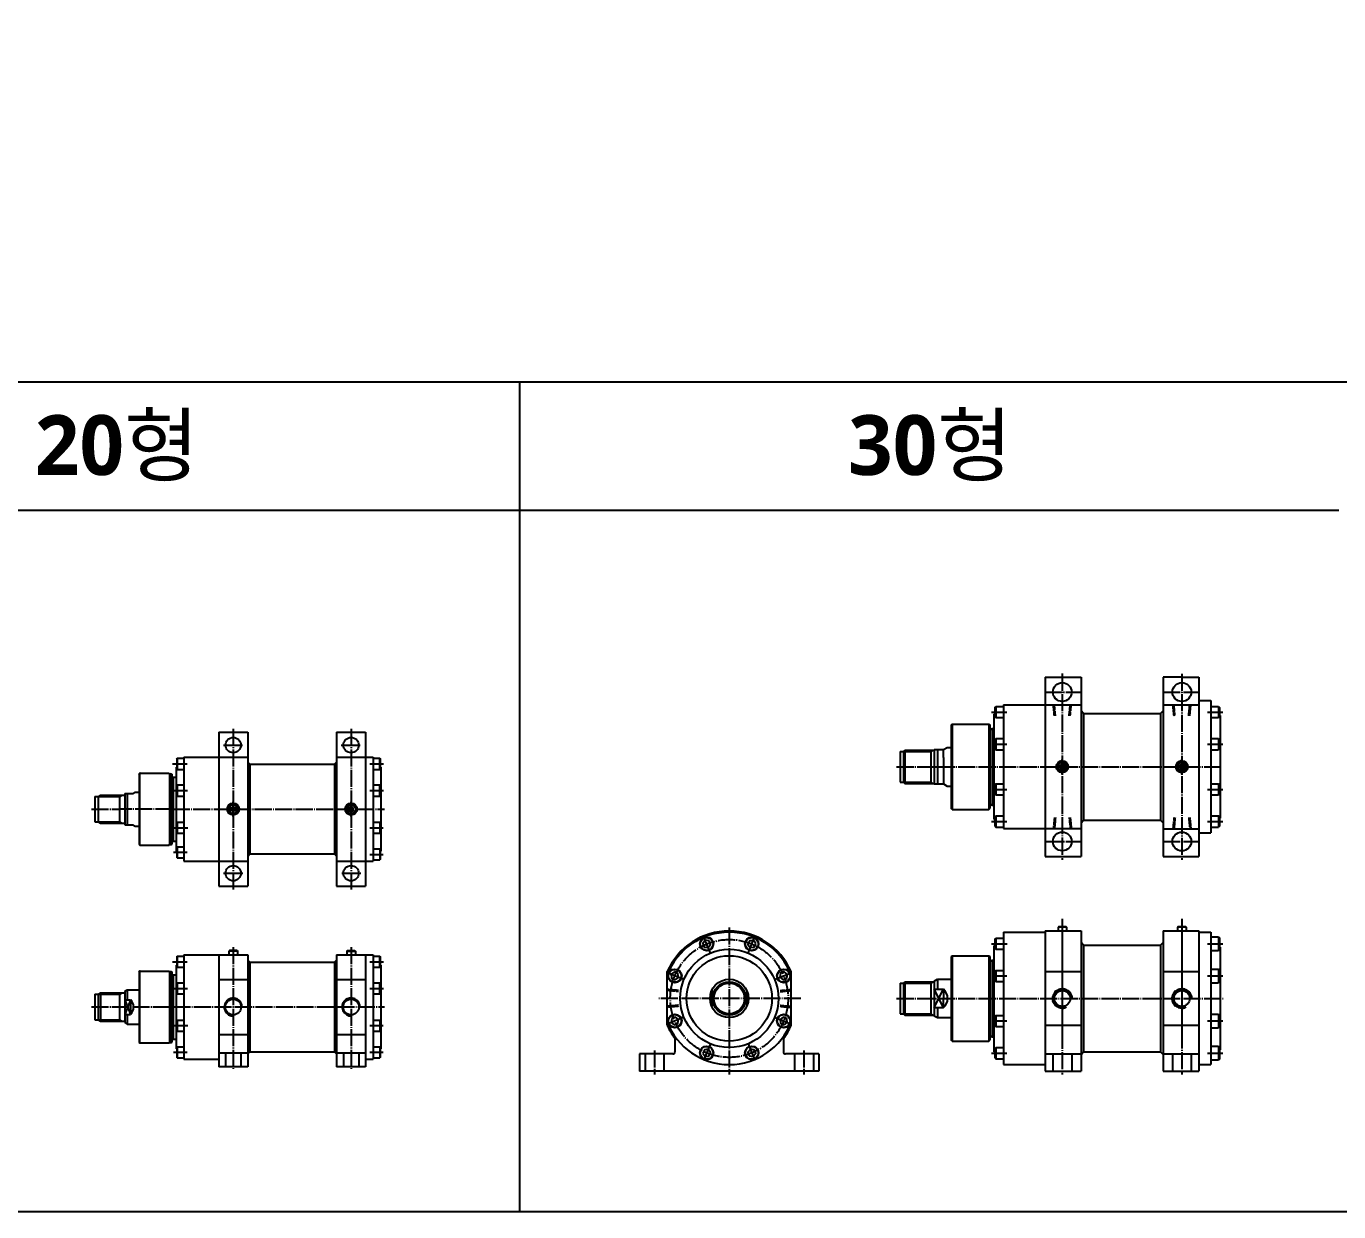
# Model space of a CAD drawing. Extents: x 0 to 5058, y -1057 to 1388.
# Drawn here: x 1246 to 2783, y 0 to 1388 of the extents above; entities that cross this region are included whole.
import ezdxf

# ---------------------------------------------------------------- set-up
doc = ezdxf.new("R2010")
doc.units = 0
doc.header["$PDMODE"] = 1
for name, pattern in [('CENTER', [24, 20, -1.5, 1, -1.5]), ('HIDDEN', [5, 3.5, -1.5]), ('HIDDENX2', [0.75, 0.5, -0.25])]:
    doc.linetypes.add(name, pattern=pattern)
doc.layers.get('0').update_dxf_attribs({"linetype": 'CONTINUOUS'})
doc.layers.get('DEFPOINTS').update_dxf_attribs({"linetype": 'CONTINUOUS'})
for name, color, linetype in [('1', 3, 'CONTINUOUS'), ('5', 7, 'CONTINUOUS'), ('HIDDEN', 2, 'HIDDEN'), ('ML', 3, 'CONTINUOUS')]:
    doc.layers.add(name, color=color, linetype=linetype)
doc.layers.add('Thick', color=7, linetype='CONTINUOUS', lineweight=50)
doc.styles.add('문자', font='romans.shx')

msp = doc.modelspace()

# ---------------------------------------------------------------- linework, layer by layer
for p, q in [((5058.1, 971), (0.8, 971)), ((1823.6, 0), (1823.6, 971)), ((2782.6, 821), (0.8, 821)), ((5058.1, 0), (0, 0))]:
    msp.add_line(p, q)
at = {"color": 3}
for p, q in [((1660.1, 499.1), (1659.6, 499.6)), ((1660.1, 267.5), (1659.6, 268))]:
    msp.add_line(p, q, dxfattribs=at)
at = {"layer": '1'}
for p, q in [((1422.1, 530.3), (1422.6, 530.8)), ((1422.1, 530.3), (1422.1, 518.3)), ((1422.6, 530.8), (1430.1, 530.8)), ((1422.6, 530.8), (1422.6, 517.8)), ((1430.1, 532.3), (1430.1, 410.3)), ((1413.1, 513.3), (1413.6, 512.8)), ((1413.6, 512.8), (1413.6, 429.8)), ((1413.6, 512.8), (1415.6, 512.8)), ((1415.6, 512.8), (1415.6, 429.8)), ((1415.6, 512.8), (1416.1, 512.3)), ((1416.1, 512.3), (1416.1, 430.3)), ((1416.1, 507.8), (1417.9, 508.8)), ((1417.9, 508.8), (1417.9, 433.8)), ((1417.9, 508.8), (1421.1, 508.8)), ((1421.1, 520.3), (1421.1, 422.3)), ((1421.1, 520.3), (1422.1, 520.3)), ((1421.1, 520.3), (1421.1, 422.3)), ((1422.6, 517.8), (1422.1, 518.3)), ((1422.6, 517.8), (1430.1, 517.8)), ((1422.1, 499.1), (1422.6, 499.6)), ((1422.1, 499.1), (1422.1, 487.1)), ((1422.6, 499.6), (1422.6, 486.6)), ((1422.6, 499.6), (1430.1, 499.6)), ((1422.6, 486.6), (1430.1, 486.6)), ((1422.1, 455.5), (1422.6, 456)), ((1422.1, 455.5), (1422.1, 443.5)), ((1422.6, 456), (1422.6, 443)), ((1422.6, 456), (1430.1, 456)), ((1416.1, 434.8), (1417.9, 433.8)), ((1417.9, 433.8), (1421.1, 433.8)), ((1422.6, 443), (1430.1, 443)), ((1413.1, 429.3), (1413.6, 429.8)), ((1413.6, 429.8), (1415.6, 429.8)), ((1415.6, 429.8), (1416.1, 430.3)), ((1421.1, 422.3), (1422.1, 422.3)), ((1422.6, 427.3), (1422.1, 426.8)), ((1422.1, 426.8), (1422.1, 414.8)), ((1422.6, 427.3), (1430.1, 427.3)), ((1422.6, 427.3), (1422.6, 414.3)), ((1422.6, 414.3), (1422.1, 414.8)), ((1422.6, 414.3), (1430.1, 414.3)), ((1422.1, 298.7), (1422.6, 299.2)), ((1422.1, 298.7), (1422.1, 286.7)), ((1422.6, 299.2), (1430.1, 299.2)), ((1422.6, 299.2), (1422.6, 286.2)), ((1430.1, 300.7), (1430.1, 178.7)), ((1483.6, 305.7), (1483.1, 305.2)), ((1483.6, 305.7), (1483.1, 305.2)), ((1483.1, 305.2), (1483.1, 300.7)), ((1493.1, 305.2), (1483.1, 305.2)), ((1483.6, 305.7), (1492.6, 305.7)), ((1492.6, 305.7), (1483.6, 305.7)), ((1492.6, 305.7), (1493.1, 305.2)), ((1493.1, 305.2), (1493.1, 300.7)), ((1621.6, 305.7), (1621.1, 305.2)), ((1621.1, 305.2), (1631.1, 305.2)), ((1621.1, 305.2), (1621.1, 300.7)), ((1621.6, 305.7), (1630.6, 305.7)), ((1630.6, 305.7), (1631.1, 305.2)), ((1631.1, 305.2), (1631.1, 300.7)), ((1652.1, 300.7), (1652.1, 178.7)), ((1652.1, 299.2), (1659.6, 299.2)), ((1659.6, 299.2), (1660.1, 298.7)), ((1659.6, 286.2), (1659.6, 299.2)), ((1660.1, 298.7), (1660.1, 286.7)), ((1413.1, 281.7), (1413.6, 281.2)), ((1413.6, 281.2), (1413.6, 198.2)), ((1413.6, 281.2), (1415.6, 281.2)), ((1415.6, 281.2), (1416.1, 280.7)), ((1415.6, 281.2), (1415.6, 198.2)), ((1416.1, 280.7), (1416.1, 198.7)), ((1416.1, 276.2), (1417.9, 277.2)), ((1417.9, 277.2), (1421.1, 277.2)), ((1417.9, 277.2), (1417.9, 202.2)), ((1421.1, 288.7), (1422.1, 288.7)), ((1421.1, 288.7), (1421.1, 190.7)), ((1421.1, 288.7), (1421.1, 190.7)), ((1422.6, 286.2), (1422.1, 286.7)), ((1422.6, 286.2), (1430.1, 286.2)), ((1652.1, 286.2), (1659.6, 286.2)), ((1659.6, 286.2), (1660.1, 286.7)), ((1660.1, 288.7), (1661.1, 288.7)), ((1661.1, 288.7), (1661.1, 190.7)), ((1422.1, 267.5), (1422.6, 268)), ((1422.1, 267.5), (1422.1, 255.5)), ((1422.6, 268), (1422.6, 255)), ((1422.6, 268), (1430.1, 268)), ((1652.1, 268), (1659.6, 268)), ((1659.6, 255), (1659.6, 268)), ((1660.1, 267.5), (1660.1, 255.5)), ((1422.6, 255), (1430.1, 255)), ((1652.1, 255), (1659.6, 255)), ((1659.6, 255), (1660.1, 255.5)), ((1422.1, 223.9), (1422.6, 224.4)), ((1422.1, 223.9), (1422.1, 211.9)), ((1422.6, 224.4), (1422.6, 211.4)), ((1422.6, 224.4), (1430.1, 224.4)), ((1652.1, 224.4), (1659.6, 224.4)), ((1659.6, 224.4), (1659.6, 211.4)), ((1659.6, 224.4), (1660.1, 223.9)), ((1660.1, 223.9), (1660.1, 211.9)), ((1416.1, 203.2), (1417.9, 202.2)), ((1417.9, 202.2), (1421.1, 202.2)), ((1422.6, 211.4), (1430.1, 211.4)), ((1652.1, 211.4), (1659.6, 211.4)), ((1660.1, 211.9), (1659.6, 211.4)), ((1413.1, 197.7), (1413.6, 198.2)), ((1413.6, 198.2), (1415.6, 198.2)), ((1415.6, 198.2), (1416.1, 198.7)), ((1421.1, 190.7), (1422.1, 190.7)), ((1422.6, 193.2), (1422.1, 192.7)), ((1422.1, 192.7), (1422.1, 180.7)), ((1422.6, 193.2), (1430.1, 193.2)), ((1422.6, 193.2), (1422.6, 180.2)), ((1652.1, 193.2), (1659.6, 193.2)), ((1659.6, 193.2), (1660.1, 192.7)), ((1659.6, 193.2), (1659.6, 180.2)), ((1660.1, 192.7), (1660.1, 180.7)), ((1660.1, 190.7), (1661.1, 190.7)), ((1422.6, 180.2), (1422.1, 180.7)), ((1422.6, 180.2), (1430.1, 180.2)), ((1652.1, 180.2), (1659.6, 180.2)), ((1660.1, 180.7), (1659.6, 180.2))]:
    msp.add_line(p, q, dxfattribs=at)
for points in [[(1490.6, 469.8), (1488.1, 468.4), (1485.6, 469.8), (1485.6, 472.7), (1488.1, 474.2), (1490.6, 472.7)], [(1628.6, 472.7), (1626.1, 474.2), (1623.6, 472.7), (1623.6, 469.8), (1626.1, 468.4), (1628.6, 469.8)]]:
    msp.add_lwpolyline(points, close=True, dxfattribs=at)
for centre, radius in [((1488.1, 471.3), 5.5), ((1488.1, 471.3), 5.5), ((1626.1, 471.3), 5.5), ((1626.1, 471.3), 5.5), ((1488.1, 471.3), 5), ((1488.1, 471.3), 5), ((1626.1, 471.3), 5), ((1626.1, 471.3), 5)]:
    msp.add_circle(centre, radius, dxfattribs=at)
at = {"layer": '5'}
for p in [(1685.7, 1387.8), (1942.8, 1261)]:
    msp.add_point(p, dxfattribs=at)
at = {"layer": 'DEFPOINTS', "color": 0, "linetype": 'ByBlock'}
for p in [(2438.9, 590.9), (2480.9, 597.4), (2480.9, 597.4), (2480.9, 593.4), (1505.1, 540.3), (1505.1, 536.3), (1505.1, 532.3), (2438.9, 450.9), (2480.9, 448.4), (2578.9, 450.9), (2480.9, 444.5), (2480.9, 444.5), (1505.1, 410.3), (1505.1, 406.3), (1505.1, 402.3), (2011.3, 249.7), (1361.1, 221.4), (1471.1, 169.7), (1505.1, 169.7), (1609.1, 169.7), (1643.1, 169.7), (2438.9, 179.7), (1963.9, 164.7), (2438.9, 164.7), (2480.9, 164.7), (2576.9, 164.7), (2618.9, 164.7)]:
    msp.add_point(p, dxfattribs=at)
at = {"layer": 'HIDDEN', "color": 2, "linetype": 'HIDDENX2'}
for p, q in [((2449.7, 580.4), (2448.4, 593.4)), ((2450.9, 580.4), (2449.7, 593.4)), ((2466.9, 580.4), (2468.2, 593.4)), ((2468.2, 580.4), (2469.4, 593.4)), ((2589.7, 580.4), (2588.4, 593.4)), ((2590.9, 580.4), (2589.7, 593.4)), ((2606.9, 580.4), (2608.2, 593.4)), ((2608.2, 580.4), (2609.4, 593.4)), ((2449.7, 461.5), (2448.4, 448.5)), ((2450.9, 461.5), (2449.7, 448.5)), ((2466.9, 461.5), (2468.2, 448.5)), ((2468.2, 461.5), (2469.4, 448.5)), ((2589.7, 461.4), (2588.4, 448.4)), ((2590.9, 461.4), (2589.7, 448.4)), ((2606.9, 461.4), (2608.2, 448.4)), ((2608.2, 461.4), (2609.4, 448.4)), ((2009.4, 259), (1996.4, 260.2)), ((2009.4, 257.7), (1996.4, 259)), ((2128.4, 259), (2141.4, 260.2)), ((2128.4, 257.7), (2141.4, 259)), ((2009.4, 241.7), (1996.4, 240.5)), ((2009.4, 240.5), (1996.4, 239.2)), ((2128.4, 241.7), (2141.4, 240.5)), ((2128.4, 240.5), (2141.4, 239.2)), ((1479.1, 185.7), (1479.1, 169.7)), ((1497.1, 185.7), (1497.1, 169.7)), ((1617.1, 185.7), (1617.1, 169.7)), ((1635.1, 185.7), (1635.1, 169.7)), ((1970.4, 184.7), (1970.4, 164.7)), ((1992.4, 184.7), (1992.4, 164.7)), ((2145.4, 184.7), (2145.4, 164.7)), ((2167.4, 184.7), (2167.4, 164.7)), ((2447.9, 184.7), (2447.9, 164.7)), ((2469.9, 184.7), (2469.9, 164.7)), ((2587.9, 184.7), (2587.9, 164.7)), ((2609.9, 184.7), (2609.9, 164.7))]:
    msp.add_line(p, q, dxfattribs=at)
at = {"layer": 'ML'}
for p, q in [((2438.9, 626), (2438.9, 416)), ((2438.9, 626), (2480.9, 626)), ((2480.9, 626), (2480.9, 415.9)), ((2576.9, 625.9), (2576.9, 415.9)), ((2598.9, 625.9), (2576.9, 625.9)), ((2598.9, 625.9), (2618.9, 625.9)), ((2618.9, 625.9), (2618.9, 415.9)), ((2379.9, 590.4), (2380.9, 591.4)), ((2379.9, 590.4), (2379.9, 579.4)), ((2380.9, 591.4), (2389.9, 591.4)), ((2380.9, 591.4), (2380.9, 578.4)), ((2389.9, 593.5), (2480.9, 593.5)), ((2389.9, 593.5), (2389.9, 448.5)), ((2483.9, 583.4), (2480.9, 586.4)), ((2573.9, 583.4), (2576.9, 586.4)), ((2576.9, 593.4), (2618.9, 593.4)), ((2618.9, 598.4), (2632.9, 598.4)), ((2632.9, 598.4), (2632.9, 443.4)), ((2632.9, 591.4), (2641.9, 591.4)), ((2641.9, 591.4), (2641.9, 578.4)), ((2641.9, 591.4), (2642.9, 590.4)), ((2642.9, 590.4), (2642.9, 579.4)), ((2329.9, 570.9), (2328.9, 569.9)), ((2328.9, 569.9), (2328.9, 471.9)), ((2329.9, 570.9), (2329.9, 470.9)), ((2329.9, 570.9), (2372.9, 570.9)), ((2372.9, 570.9), (2372.9, 553.9)), ((2372.9, 570.9), (2373.9, 569.9)), ((2373.9, 569.9), (2373.9, 553.9)), ((2378.9, 582.4), (2378.9, 459.4)), ((2378.9, 582.4), (2379.9, 582.4)), ((2379.9, 579.4), (2380.9, 578.4)), ((2380.9, 578.4), (2389.9, 578.4)), ((2483.9, 583.4), (2483.9, 458.4)), ((2483.9, 583.4), (2573.9, 583.4)), ((2573.9, 583.4), (2573.9, 458.4)), ((2632.9, 578.4), (2641.9, 578.4)), ((2642.9, 579.4), (2641.9, 578.4)), ((2642.9, 580.9), (2643.9, 580.9)), ((2643.9, 580.9), (2643.9, 460.9)), ((1471.1, 561.3), (1471.1, 381.3)), ((1471.1, 561.3), (1505.1, 561.3)), ((1505.1, 561.3), (1505.1, 381.3)), ((1609.1, 561.3), (1609.1, 381.3)), ((1609.1, 561.3), (1643.1, 561.3)), ((1643.1, 561.3), (1643.1, 381.3)), ((2372.9, 553.9), (2372.9, 540.9)), ((2373.9, 564.2), (2376.9, 565.9)), ((2373.9, 553.9), (2373.9, 540.9)), ((2376.9, 565.9), (2376.9, 553.9)), ((2376.9, 565.9), (2378.9, 565.9)), ((2376.9, 553.9), (2376.9, 540.9)), ((2379.9, 552.9), (2380.9, 553.9)), ((2380.9, 553.9), (2389.9, 553.9)), ((2380.9, 553.9), (2380.9, 540.9)), ((2632.9, 553.9), (2641.9, 553.9)), ((2641.9, 553.9), (2641.9, 540.9)), ((2641.9, 553.9), (2642.9, 552.9)), ((2268.9, 538.9), (2268.9, 502.9)), ((2268.9, 538.9), (2272.9, 538.9)), ((2272.9, 538.9), (2274.4, 540.4)), ((2272.9, 538.9), (2272.9, 502.9)), ((2274.4, 540.4), (2274.4, 501.4)), ((2274.4, 540.4), (2308.9, 540.4)), ((2305.1, 540.4), (2305.1, 501.4)), ((2308.9, 541.1), (2308.9, 538.9)), ((2308.9, 541.1), (2320.1, 541.1)), ((2308.9, 538.9), (2308.9, 500.8)), ((2312.9, 541.1), (2312.9, 500.8)), ((2319.9, 541.1), (2323.9, 543.4)), ((2319.9, 531.7), (2319.9, 541.1)), ((2323.9, 543.4), (2328.9, 543.4)), ((2372.9, 540.9), (2372.9, 501)), ((2373.9, 540.9), (2373.9, 501)), ((2376.9, 540.9), (2376.9, 501)), ((2379.9, 552.9), (2379.9, 541.9)), ((2379.9, 541.9), (2380.9, 540.9)), ((2380.9, 540.9), (2389.9, 540.9)), ((2632.9, 540.9), (2641.9, 540.9)), ((2642.9, 541.9), (2641.9, 540.9)), ((2642.9, 552.9), (2642.9, 541.9)), ((1430.1, 532.3), (1505.1, 532.3)), ((1507.6, 523.8), (1505.1, 526.3)), ((1507.6, 523.8), (1507.6, 418.8)), ((1507.6, 523.8), (1606.6, 523.8)), ((1609.1, 526.3), (1606.6, 523.8)), ((1606.6, 523.8), (1606.6, 418.8)), ((1609.1, 532.3), (1652.1, 532.3)), ((1652.1, 532.3), (1652.1, 410.3)), ((1652.1, 530.8), (1659.6, 530.8)), ((1659.6, 517.8), (1659.6, 530.8)), ((1659.6, 530.8), (1660.1, 530.3)), ((1660.1, 530.3), (1660.1, 518.3)), ((2319.9, 531.7), (2319.9, 510.2)), ((1378.6, 513.3), (1378.1, 512.8)), ((1378.1, 512.8), (1378.1, 429.8)), ((1378.1, 512.3), (1378.1, 512.8)), ((1378.6, 429.3), (1378.6, 513.3)), ((1378.6, 513.3), (1413.1, 513.3)), ((1379.1, 513.3), (1378.6, 513.3)), ((1652.1, 517.8), (1659.6, 517.8)), ((1659.6, 517.8), (1660.1, 518.3)), ((1660.1, 520.3), (1661.1, 520.3)), ((1661.1, 520.3), (1661.1, 422.3)), ((1661.1, 520.3), (1661.1, 422.3)), ((2319.9, 510.2), (2319.9, 500.8)), ((2461.4, 522.4), (2461.4, 519.5)), ((2601.4, 522.4), (2601.4, 519.5)), ((1652.1, 499.6), (1659.6, 499.6)), ((1659.6, 486.6), (1659.6, 499.6)), ((1660.1, 499.1), (1660.1, 487.1)), ((2268.9, 502.9), (2272.9, 502.9)), ((2272.9, 502.9), (2274.4, 501.4)), ((2274.4, 501.4), (2308.9, 501.4)), ((2308.9, 500.8), (2319.9, 500.8)), ((2319.9, 500.8), (2323.9, 498.4)), ((2323.9, 498.4), (2328.9, 498.4)), ((2372.9, 501), (2372.9, 488)), ((2373.9, 501), (2373.9, 488)), ((2376.9, 501), (2376.9, 488)), ((2379.9, 500), (2380.9, 501)), ((2379.9, 500), (2379.9, 489)), ((2380.9, 501), (2389.9, 501)), ((2380.9, 501), (2380.9, 488)), ((2632.9, 501), (2641.9, 501)), ((2641.9, 501), (2641.9, 488)), ((2641.9, 501), (2642.9, 500)), ((2642.9, 500), (2642.9, 489)), ((1326.1, 486.3), (1326.1, 456.3)), ((1326.1, 486.3), (1330.1, 486.3)), ((1330.1, 486.3), (1332.7, 487.8)), ((1330.1, 486.3), (1330.1, 456.3)), ((1332.7, 487.8), (1361.1, 487.8)), ((1355.5, 454.8), (1355.5, 487.8)), ((1361.1, 489.6), (1361.1, 453)), ((1361.1, 489.6), (1370.4, 489.6)), ((1364.1, 489.6), (1364.1, 453)), ((1370.4, 489.6), (1373.4, 491.3)), ((1373.4, 491.3), (1378.1, 491.3)), ((1652.1, 486.6), (1659.6, 486.6)), ((1659.6, 486.6), (1660.1, 487.1)), ((2372.9, 488), (2372.9, 470.9)), ((2373.9, 488), (2373.9, 471.9)), ((2373.9, 477.7), (2376.9, 475.9)), ((2376.9, 488), (2376.9, 475.9)), ((2379.9, 489), (2380.9, 488)), ((2380.9, 488), (2389.9, 488)), ((2632.9, 488), (2641.9, 488)), ((2642.9, 489), (2641.9, 488)), ((2329.9, 470.9), (2328.9, 471.9)), ((2329.9, 470.9), (2372.9, 470.9)), ((2372.9, 470.9), (2373.9, 471.9)), ((2376.9, 475.9), (2378.9, 475.9)), ((2379.9, 462.4), (2380.9, 463.4)), ((2379.9, 462.4), (2379.9, 451.4)), ((2380.9, 463.4), (2389.9, 463.4)), ((2380.9, 463.4), (2380.9, 450.4)), ((2632.9, 463.4), (2641.9, 463.4)), ((2641.9, 463.4), (2641.9, 450.4)), ((2642.9, 462.4), (2641.9, 463.4)), ((2642.9, 462.4), (2642.9, 451.4)), ((1326.1, 456.3), (1330.1, 456.3)), ((1330.1, 456.3), (1332.7, 454.8)), ((1332.7, 454.8), (1361.1, 454.8)), ((1361.1, 453), (1370.4, 453)), ((1370.4, 453), (1373.4, 451.3)), ((1373.4, 451.3), (1378.1, 451.3)), ((1652.1, 456), (1659.6, 456)), ((1659.6, 456), (1659.6, 443)), ((1659.6, 456), (1660.1, 455.5)), ((1660.1, 455.5), (1660.1, 443.5)), ((2378.9, 459.4), (2379.9, 459.4)), ((2379.9, 451.4), (2380.9, 450.4)), ((2380.9, 450.4), (2389.9, 450.4)), ((2389.9, 448.5), (2480.9, 448.5)), ((2480.9, 455.4), (2483.9, 458.4)), ((2483.9, 458.4), (2573.9, 458.4)), ((2576.9, 455.4), (2573.9, 458.4)), ((2576.9, 448.4), (2618.9, 448.4)), ((2632.9, 450.4), (2641.9, 450.4)), ((2642.9, 451.4), (2641.9, 450.4)), ((2643.9, 460.9), (2642.9, 460.9)), ((1652.1, 443), (1659.6, 443)), ((1660.1, 443.5), (1659.6, 443)), ((2618.9, 443.4), (2632.9, 443.4)), ((1378.1, 430.3), (1378.1, 429.8)), ((1378.1, 429.8), (1378.6, 429.3)), ((1378.6, 429.3), (1413.1, 429.3)), ((1379.1, 429.3), (1378.6, 429.3)), ((1505.1, 416.3), (1507.6, 418.8)), ((1507.6, 418.8), (1606.6, 418.8)), ((1609.1, 416.3), (1606.6, 418.8)), ((1652.1, 424.8), (1659.6, 424.8)), ((1659.6, 424.8), (1659.6, 411.8)), ((1659.6, 424.8), (1660.1, 424.3)), ((1660.1, 424.3), (1660.1, 412.3)), ((1660.1, 422.3), (1661.1, 422.3)), ((2438.9, 416), (2480.9, 415.9)), ((2576.9, 415.9), (2618.9, 415.9)), ((1430.1, 410.3), (1505.1, 410.3)), ((1609.1, 410.3), (1652.1, 410.3)), ((1652.1, 411.8), (1659.6, 411.8)), ((1660.1, 412.3), (1659.6, 411.8)), ((1471.1, 381.3), (1505.1, 381.3)), ((1609.1, 381.3), (1643.1, 381.3)), ((2389.9, 327.2), (2438.9, 327.2)), ((2389.9, 327.2), (2389.9, 172.2)), ((2438.9, 328.7), (2438.9, 164.7)), ((2438.9, 328.7), (2480.9, 328.7)), ((2454.4, 333.7), (2453.9, 333.2)), ((2454.4, 333.7), (2453.9, 333.2)), ((2453.9, 333.2), (2453.9, 328.7)), ((2463.9, 333.2), (2453.9, 333.2)), ((2454.4, 333.7), (2463.4, 333.7)), ((2463.4, 333.7), (2454.4, 333.7)), ((2463.4, 333.7), (2463.9, 333.2)), ((2463.9, 333.2), (2463.9, 328.7)), ((2480.9, 328.7), (2480.9, 164.7)), ((2576.9, 328.7), (2576.9, 164.7)), ((2576.9, 328.7), (2618.9, 328.7)), ((2594.4, 333.7), (2593.9, 333.2)), ((2594.4, 333.7), (2593.9, 333.2)), ((2593.9, 333.2), (2593.9, 328.7)), ((2603.9, 333.2), (2593.9, 333.2)), ((2594.4, 333.7), (2603.4, 333.7)), ((2603.4, 333.7), (2594.4, 333.7)), ((2603.4, 333.7), (2603.9, 333.2)), ((2603.9, 333.2), (2603.9, 328.7)), ((2618.9, 328.7), (2618.9, 164.7)), ((2618.9, 327.2), (2632.9, 327.2)), ((2632.9, 327.2), (2632.9, 172.2)), ((2378.9, 311.2), (2378.9, 187.2)), ((2378.9, 311.2), (2379.9, 311.2)), ((2379.9, 319.2), (2380.9, 320.2)), ((2379.9, 319.2), (2379.9, 308.2)), ((2379.9, 308.2), (2380.9, 307.2)), ((2380.9, 320.2), (2389.9, 320.2)), ((2380.9, 320.2), (2380.9, 307.2)), ((2483.9, 312.2), (2480.9, 315.2)), ((2483.9, 312.2), (2573.9, 312.2)), ((2483.9, 312.2), (2483.9, 187.2)), ((2573.9, 312.2), (2576.9, 315.2)), ((2573.9, 312.2), (2573.9, 187.2)), ((2632.9, 321.7), (2641.9, 321.7)), ((2641.9, 321.7), (2642.9, 320.7)), ((2641.9, 321.7), (2641.9, 305.7)), ((2642.9, 320.7), (2642.9, 306.7)), ((2642.9, 309.7), (2643.9, 309.7)), ((2643.9, 309.7), (2643.9, 189.7)), ((1430.1, 300.7), (1505.1, 300.7)), ((1471.1, 300.7), (1471.1, 169.7)), ((1505.1, 300.7), (1505.1, 169.7)), ((1507.6, 292.2), (1505.1, 294.7)), ((1507.6, 292.2), (1606.6, 292.2)), ((1507.6, 292.2), (1507.6, 187.2)), ((1609.1, 294.7), (1606.6, 292.2)), ((1606.6, 292.2), (1606.6, 187.2)), ((1609.1, 300.7), (1609.1, 169.7)), ((1609.1, 300.7), (1652.1, 300.7)), ((1643.1, 300.7), (1643.1, 175.2)), ((2329.9, 299.7), (2328.9, 298.7)), ((2328.9, 298.7), (2328.9, 200.7)), ((2329.9, 299.7), (2329.9, 199.7)), ((2329.9, 299.7), (2372.9, 299.7)), ((2372.9, 299.7), (2372.9, 282.6)), ((2372.9, 299.7), (2373.9, 298.7)), ((2373.9, 298.7), (2373.9, 282.6)), ((2373.9, 293), (2376.9, 294.7)), ((2376.9, 294.7), (2378.9, 294.7)), ((2376.9, 294.7), (2376.9, 282.6)), ((2380.9, 307.2), (2389.9, 307.2)), ((2632.9, 305.7), (2641.9, 305.7)), ((2642.9, 306.7), (2641.9, 305.7)), ((1378.6, 281.7), (1378.1, 281.2)), ((1378.1, 281.2), (1378.1, 198.2)), ((1378.1, 280.7), (1378.1, 281.2)), ((1378.6, 281.7), (1413.1, 281.7)), ((1379.1, 281.7), (1378.6, 281.7)), ((1378.6, 197.7), (1378.6, 281.7)), ((1996.4, 218.4), (1996.4, 281.1)), ((2141.4, 218.4), (2141.4, 281.1)), ((2372.9, 282.6), (2372.9, 269.6)), ((2373.9, 282.6), (2373.9, 269.6)), ((2376.9, 282.6), (2376.9, 269.6)), ((2379.9, 281.6), (2380.9, 282.6)), ((2379.9, 281.6), (2379.9, 270.6)), ((2380.9, 282.6), (2389.9, 282.6)), ((2380.9, 282.6), (2380.9, 269.6)), ((2438.9, 281.1), (2480.9, 281.1)), ((2576.9, 281.1), (2618.9, 281.1)), ((2632.9, 284.1), (2641.9, 284.1)), ((2641.9, 284.1), (2641.9, 268.1)), ((2641.9, 284.1), (2642.9, 283.1)), ((2642.9, 283.1), (2642.9, 269.1)), ((1471.1, 271.9), (1505.1, 271.9)), ((1609.1, 271.9), (1643.1, 271.9)), ((2268.9, 267.7), (2268.9, 231.7)), ((2268.9, 267.7), (2272.9, 267.7)), ((2272.9, 267.7), (2274.4, 269.2)), ((2272.9, 267.7), (2272.9, 231.7)), ((2274.4, 269.2), (2308.9, 269.2)), ((2274.4, 269.2), (2274.4, 230.2)), ((2305.1, 269.2), (2305.1, 230.2)), ((2308.9, 269.9), (2312.9, 272.2)), ((2308.9, 269.9), (2308.9, 267.7)), ((2308.9, 267.7), (2308.9, 229.5)), ((2312.9, 272.2), (2328.9, 272.2)), ((2312.9, 272.2), (2312.9, 260.5)), ((2372.9, 269.6), (2372.9, 229.8)), ((2373.9, 269.6), (2373.9, 229.8)), ((2376.9, 269.6), (2376.9, 229.8)), ((2379.9, 270.6), (2380.9, 269.6)), ((2380.9, 269.6), (2389.9, 269.6)), ((2632.9, 268.1), (2641.9, 268.1)), ((2642.9, 269.1), (2641.9, 268.1)), ((1326.1, 254.7), (1326.1, 224.7)), ((1326.1, 254.7), (1330.1, 254.7)), ((1330.1, 254.7), (1332.7, 256.2)), ((1330.1, 254.7), (1330.1, 224.7)), ((1332.7, 256.2), (1361.1, 256.2)), ((1332.7, 256.2), (1332.7, 223.2)), ((1355.5, 223.2), (1355.5, 256.2)), ((1361.1, 257.9), (1364.1, 259.7)), ((1361.1, 257.9), (1361.1, 221.4)), ((1361.1, 248.2), (1368, 248.2)), ((1364.1, 259.7), (1378.1, 259.7)), ((1364.1, 259.7), (1364.1, 248.2)), ((1368, 248.2), (1368, 231.1)), ((2048.4, 259), (2048.4, 240.5)), ((2089.4, 259), (2089.4, 240.5)), ((2308.9, 260.5), (2319.9, 260.5)), ((2319.9, 260.5), (2319.9, 249.7)), ((2319.9, 239), (2319.9, 249.7)), ((1361.1, 231.1), (1368, 231.1)), ((1364.1, 231.1), (1364.1, 219.7)), ((2268.9, 231.7), (2272.9, 231.7)), ((2272.9, 231.7), (2274.4, 230.2)), ((2308.9, 239), (2319.9, 239)), ((2312.9, 239), (2312.9, 227.2)), ((2632.9, 231.3), (2641.9, 231.3)), ((2641.9, 231.3), (2641.9, 215.3)), ((2641.9, 231.3), (2642.9, 230.3)), ((1326.1, 224.7), (1330.1, 224.7)), ((1330.1, 224.7), (1332.7, 223.2)), ((1332.7, 223.2), (1361.1, 223.2)), ((1361.1, 221.4), (1364.1, 219.7)), ((1364.1, 219.7), (1378.1, 219.7)), ((2274.4, 230.2), (2308.9, 230.2)), ((2308.9, 229.5), (2312.9, 227.2)), ((2312.9, 227.2), (2328.9, 227.2)), ((2372.9, 229.8), (2372.9, 216.8)), ((2372.9, 216.8), (2372.9, 199.7)), ((2373.9, 229.8), (2373.9, 216.8)), ((2373.9, 216.8), (2373.9, 200.7)), ((2376.9, 229.8), (2376.9, 216.8)), ((2376.9, 216.8), (2376.9, 204.7)), ((2379.9, 228.8), (2380.9, 229.8)), ((2379.9, 228.8), (2379.9, 217.8)), ((2379.9, 217.8), (2380.9, 216.8)), ((2380.9, 229.8), (2389.9, 229.8)), ((2380.9, 229.8), (2380.9, 216.8)), ((2380.9, 216.8), (2389.9, 216.8)), ((2438.9, 218.4), (2480.9, 218.4)), ((2576.9, 218.4), (2618.9, 218.4)), ((2632.9, 215.3), (2641.9, 215.3)), ((2642.9, 216.3), (2641.9, 215.3)), ((2642.9, 230.3), (2642.9, 216.3)), ((1471.1, 207.4), (1505.1, 207.4)), ((1609.1, 207.4), (1643.1, 207.4)), ((2002.7, 206.7), (2002.6, 206.7)), ((2005.2, 203), (2005.2, 187.2)), ((2132.5, 202.9), (2132.4, 187.2)), ((2329.9, 199.7), (2328.9, 200.7)), ((2372.9, 199.7), (2373.9, 200.7)), ((2373.9, 206.5), (2376.9, 204.7)), ((2376.9, 204.7), (2378.9, 204.7)), ((1378.1, 198.7), (1378.1, 198.2)), ((1378.1, 198.2), (1378.6, 197.7)), ((1378.6, 197.7), (1413.1, 197.7)), ((1379.1, 197.7), (1378.6, 197.7)), ((1505.1, 185.7), (1471.1, 185.7)), ((1505.1, 184.7), (1507.6, 187.2)), ((1507.6, 187.2), (1606.6, 187.2)), ((1609.1, 184.7), (1606.6, 187.2)), ((1643.1, 185.7), (1609.1, 185.7)), ((2002.7, 184.7), (1963.9, 184.7)), ((1963.9, 184.7), (1963.9, 164.7)), ((2173.9, 184.7), (2134.9, 184.7)), ((2173.9, 184.7), (2173.9, 164.7)), ((2329.9, 199.7), (2372.9, 199.7)), ((2378.9, 187.2), (2379.9, 187.2)), ((2379.9, 191.2), (2380.9, 192.2)), ((2379.9, 191.2), (2379.9, 180.2)), ((2380.9, 192.2), (2380.9, 179.2)), ((2380.9, 192.2), (2389.9, 192.2)), ((2438.9, 184.7), (2480.9, 184.7)), ((2480.9, 184.2), (2483.9, 187.2)), ((2483.9, 187.2), (2573.9, 187.2)), ((2576.9, 184.2), (2573.9, 187.2)), ((2576.9, 184.7), (2618.9, 184.7)), ((2632.9, 193.7), (2641.9, 193.7)), ((2641.9, 193.7), (2641.9, 177.7)), ((2641.9, 193.7), (2642.9, 192.7)), ((2642.9, 192.7), (2642.9, 178.7)), ((2642.9, 189.7), (2643.9, 189.7)), ((1430.1, 178.7), (1471.1, 178.7)), ((1505.1, 169.7), (1471.1, 169.7)), ((1643.1, 169.7), (1609.1, 169.7)), ((1643.1, 178.7), (1652.1, 178.7)), ((1643.1, 175.2), (1643.1, 169.7)), ((2379.9, 180.2), (2380.9, 179.2)), ((2380.9, 179.2), (2389.9, 179.2)), ((2389.9, 172.2), (2438.9, 172.2)), ((2618.9, 172.2), (2632.9, 172.2)), ((2632.9, 177.7), (2641.9, 177.7)), ((2642.9, 178.7), (2641.9, 177.7)), ((2173.9, 164.7), (1963.9, 164.7)), ((2438.9, 164.7), (2480.9, 164.7)), ((2576.9, 164.7), (2618.9, 164.7))]:
    msp.add_line(p, q, dxfattribs=at)
at = {"layer": 'ML', "color": 1, "linetype": 'CENTER'}
for p, q in [((2458.9, 630), (2458.9, 412)), ((2598.9, 629.9), (2598.9, 411.9)), ((2438.9, 608.4), (2480.9, 608.4)), ((2576.9, 608.4), (2618.9, 608.4)), ((2375.9, 584.9), (2393.9, 584.9)), ((2628.9, 584.9), (2646.9, 584.9)), ((1488.1, 565.3), (1488.1, 377.3)), ((1626.1, 565.3), (1626.1, 377.3)), ((1476.6, 546.3), (1500, 546.3)), ((1614.4, 546.3), (1637.4, 546.3)), ((2375.9, 547.4), (2393.9, 547.4)), ((2628.9, 547.4), (2646.9, 547.4)), ((1417.1, 524.3), (1434.1, 524.3)), ((1648.1, 524.3), (1664.1, 524.3)), ((2458.9, 529.5), (2458.9, 512.5)), ((2458.9, 512.4), (2458.9, 529.5)), ((2598.9, 529.5), (2598.9, 512.5)), ((2598.9, 512.4), (2598.9, 529.5)), ((2264.9, 520.9), (2643.9, 520.9)), ((1417.1, 493.1), (1434.5, 493.1)), ((1648.1, 493.1), (1664.1, 493.1)), ((2375.9, 494.5), (2393.9, 494.5)), ((2628.9, 494.5), (2646.9, 494.5)), ((1488.1, 479.8), (1488.1, 462.8)), ((1488.1, 462.8), (1488.1, 479.8)), ((1626.1, 462.8), (1626.1, 479.8)), ((1626.1, 479.8), (1626.1, 462.8)), ((1322.1, 471.3), (1356.1, 471.3)), ((1417.2, 471.3), (1356.1, 471.3)), ((1417.2, 471.3), (1665.1, 471.3)), ((1417.1, 449.5), (1434.8, 449.5)), ((1648.1, 449.5), (1663.6, 449.5)), ((2375.9, 456.9), (2393.9, 456.9)), ((2628.9, 456.9), (2646.9, 456.9)), ((2438.9, 433.5), (2480.9, 433.4)), ((2576.9, 433.4), (2618.9, 433.4)), ((1418.1, 420.8), (1434.1, 420.8)), ((1648.1, 418.3), (1663.6, 418.3)), ((1476.8, 396.3), (1499.9, 396.3)), ((1615.1, 396.3), (1637.8, 396.3)), ((2458.9, 342.9), (2458.9, 193.7)), ((2598.9, 342.9), (2598.9, 193.7)), ((2068.9, 332.7), (2068.9, 160.7)), ((2458.9, 330.8), (2458.9, 160.7)), ((2598.9, 331), (2598.9, 160.7)), ((1488.1, 309.7), (1488.1, 165.7)), ((1626.1, 309.7), (1626.1, 165.7)), ((2046.9, 302.9), (2038.7, 322.7)), ((2090.9, 302.9), (2099.1, 322.7)), ((2375.9, 313.7), (2394.2, 313.7)), ((2628.9, 313.7), (2646.9, 313.7)), ((1417.1, 292.7), (1434.1, 292.7)), ((1648.1, 292.7), (1664.1, 292.7)), ((2015.8, 271.7), (1996.4, 279.8)), ((2122, 271.7), (2141.4, 279.8)), ((1417.1, 261.5), (1434.5, 261.5)), ((1648.1, 261.5), (1664.1, 261.5)), ((2375.9, 276.1), (2393.9, 276.1)), ((2628.9, 276.1), (2646.9, 276.1)), ((2152.9, 249.7), (1986.4, 249.7)), ((2264.9, 249.7), (2647.9, 249.7)), ((1322.1, 239.7), (1665.1, 239.7)), ((1417.1, 217.9), (1434.8, 217.9)), ((1648.1, 217.9), (1663.6, 217.9)), ((2015.8, 227.7), (1996.4, 219.7)), ((2122, 227.7), (2141.4, 219.7)), ((2375.9, 223.3), (2393.9, 223.3)), ((2628.9, 223.3), (2646.9, 223.3)), ((1418.1, 186.7), (1434.1, 186.7)), ((1648.1, 186.7), (1663.6, 186.7)), ((1981.4, 188.7), (1981.4, 160.7)), ((2046.9, 196.6), (2038.7, 176.7)), ((2090.9, 196.6), (2099.1, 176.7)), ((2156.4, 188.7), (2156.4, 160.7)), ((2375.9, 185.7), (2393.9, 185.7)), ((2628.9, 185.7), (2646.9, 185.7))]:
    msp.add_line(p, q, dxfattribs=at)
at = {"layer": 'ML', "color": 7}
for p, q in [((2268.9, 538.9), (2305.1, 538.9)), ((2305.1, 538.9), (2307.7, 540.4)), ((2268.9, 502.9), (2305.1, 502.9)), ((2305.1, 502.9), (2307.7, 501.4)), ((1326.1, 486.3), (1355.5, 486.3)), ((1355.5, 486.3), (1358.1, 487.8)), ((1326.1, 456.3), (1355.5, 456.3)), ((1355.5, 456.3), (1358.1, 454.8)), ((2268.9, 267.7), (2305.1, 267.7)), ((2305.1, 267.7), (2307.7, 269.2)), ((1326.1, 254.7), (1355.5, 254.7)), ((1355.5, 254.7), (1358.1, 256.2)), ((1368, 248.2), (1361.1, 231.1)), ((1361.1, 248.2), (1368, 231.1)), ((2308.9, 239), (2319.9, 260.5)), ((2319.9, 239), (2308.9, 260.5)), ((2268.9, 231.7), (2305.1, 231.7)), ((2305.1, 231.7), (2307.7, 230.2)), ((1326.1, 224.7), (1355.5, 224.7)), ((1355.5, 224.7), (1358.1, 223.2))]:
    msp.add_line(p, q, dxfattribs=at)
at = {"layer": 'ML'}
for points in [[(2461.4, 522.4), (2458.9, 523.8), (2456.4, 522.4), (2456.4, 519.5), (2458.9, 518.1), (2461.4, 519.5)], [(2461.4, 519.5), (2458.9, 518.1), (2456.4, 519.5), (2456.4, 522.4), (2458.9, 523.8), (2461.4, 522.4)], [(2601.4, 522.4), (2598.9, 523.8), (2596.4, 522.4), (2596.4, 519.5), (2598.9, 518.1), (2601.4, 519.5)], [(2601.4, 519.5), (2598.9, 518.1), (2596.4, 519.5), (2596.4, 522.4), (2598.9, 523.8), (2601.4, 522.4)], [(2045.4, 317.1), (2040.9, 317.8), (2037.9, 314.2), (2039.6, 309.9), (2044.1, 309.2), (2047.1, 312.7)], [(2099.9, 313.9), (2097.2, 317.7), (2092.6, 317.2), (2090.7, 313), (2093.4, 309.3), (2098, 309.7)], [(2004.7, 280.7), (2000.9, 278), (2001.4, 273.4), (2005.6, 271.5), (2009.4, 274.2), (2008.9, 278.8)], [(2136.2, 273.2), (2137, 277.8), (2133.4, 280.7), (2129.1, 279.1), (2128.3, 274.5), (2131.9, 271.6)], [(2001.6, 226.2), (2000.8, 221.7), (2004.4, 218.8), (2008.7, 220.4), (2009.5, 225), (2005.9, 227.9)], [(2133.1, 218.7), (2136.9, 221.4), (2136.4, 226), (2132.2, 227.9), (2128.4, 225.2), (2128.9, 220.6)], [(2037.9, 185.5), (2040.6, 181.8), (2045.2, 182.2), (2047.1, 186.5), (2044.4, 190.2), (2039.8, 189.7)], [(2092.4, 182.4), (2097, 181.7), (2099.9, 185.2), (2098.2, 189.6), (2093.7, 190.3), (2090.8, 186.7)]]:
    msp.add_lwpolyline(points, close=True, dxfattribs=at)
for centre, radius in [((2458.9, 608.4), 11), ((2598.9, 608.4), 11), ((1488.1, 546.3), 9), ((1626.1, 546.3), 9), ((2458.9, 521), 7), ((2458.9, 521), 7), ((2458.9, 521), 5.5), ((2458.9, 521), 5.5), ((2458.9, 521), 5), ((2458.9, 521), 5), ((2598.9, 521), 7), ((2598.9, 521), 7), ((2598.9, 521), 5.5), ((2598.9, 521), 5.5), ((2598.9, 521), 5), ((2598.9, 521), 5), ((1488.1, 471.3), 7), ((1488.1, 471.3), 7), ((1626.1, 471.3), 7), ((1626.1, 471.3), 7), ((2458.9, 433.5), 11), ((2598.9, 433.4), 11), ((1488.1, 396.3), 9), ((1626.1, 396.3), 9), ((2042.5, 313.5), 8), ((2042.5, 313.5), 7.5), ((2095.3, 313.5), 8), ((2095.3, 313.5), 7.5), ((2068.9, 249.7), 57.5), ((2068.9, 249.7), 50), ((2005.2, 276.1), 8), ((2005.2, 276.1), 7.5), ((2132.7, 276.1), 8), ((2132.7, 276.1), 7.5), ((2068.9, 249.7), 22.5), ((2068.9, 249.7), 19.5), ((1488.1, 239.7), 9.25), ((1626.1, 239.7), 9.25), ((2458.9, 249.7), 9.25), ((2598.9, 249.7), 9.25), ((2005.2, 223.3), 8), ((2005.2, 223.3), 7.5), ((2132.7, 223.3), 8), ((2132.7, 223.3), 7.5), ((2042.5, 186), 8), ((2042.5, 186), 7.5), ((2095.3, 186), 8), ((2095.3, 186), 7.5)]:
    msp.add_circle(centre, radius, dxfattribs=at)
at = {"layer": 'ML', "color": 1, "linetype": 'CENTER'}
msp.add_circle((2068.9, 249.7), 69, dxfattribs=at)
msp.add_circle((2068.9, 249.7), 69, dxfattribs=at)
msp.add_circle((2068.9, 249.7), 69, dxfattribs=at)
msp.add_circle((2068.9, 249.7), 69, dxfattribs=at)
msp.add_circle((2068.9, 249.7), 69, dxfattribs=at)
msp.add_circle((2068.9, 249.7), 69, dxfattribs=at)
msp.add_circle((2068.9, 249.7), 69, dxfattribs=at)
msp.add_circle((2068.9, 249.7), 69, dxfattribs=at)
at = {"layer": 'ML', "color": 7}
msp.add_circle((2068.9, 249.7), 18, dxfattribs=at)
for centre, radius, start, end in [((2458.9, 521), 6.5, 359.8859, 278.1082), ((2598.9, 521), 6.5, 359.8859, 278.1082), ((1488.1, 471.3), 6.5, 0.1141, 278.1082), ((1626.2, 471.3), 6.5, 351.8918, 270.1141), ((1488.1, 239.7), 10.5, 355.3167, 274.1501), ((1626.1, 239.7), 10.5, 354.4853, 273.5704)]:
    msp.add_arc(centre, radius, start, end, dxfattribs=at)
at = {"layer": 'ML'}
for centre, radius, start, end in [((2068.9, 249.7), 79, 23.4048, 156.5952), ((2068.9, 249.7), 79, 23.4048, 156.5952), ((2068.9, 249.7), 77.5, 20.6935, 159.3065), ((1359.6, 239.7), 12, 314.5261, 45.4739), ((2310, 249.7), 14.6, 312.468, 47.532), ((2068.9, 249.7), 77.5, 200.6935, 339.3065), ((2068.9, 249.7), 79, 203.4048, 216.2245), ((2068.9, 249.7), 79, 203.4048, 216.2245), ((2068.9, 249.7), 79, 323.6376, 336.5952), ((2068.9, 249.7), 79, 323.6376, 336.5952), ((2002.7, 187.2), 2.5, 270, 0.0503), ((2134.9, 187.2), 2.5, 179.6345, 270)]:
    msp.add_arc(centre, radius, start, end, dxfattribs=at)
at = {"layer": 'Thick'}
for centre in [(2458.9, 249.7), (2598.9, 249.7)]:
    msp.add_arc(centre, 10.5, 0, 296.1369, dxfattribs=at)

# ---------------------------------------------------------------- texts
at = {"char_height": 70, "attachment_point": 1, "style": '문자'}
for s, width, insert in [('{\\fMalgun Gothic|b1|i0|c129|p50;20형}', 270.582, (1256, 932.5)), ('{\\fMalgun Gothic|b1|i0|c129|p50;30형}', 246.198, (2208.2, 932.5))]:
    msp.add_mtext_dynamic_manual_height_columns(s, width=width, gutter_width=16, heights=[-92.9], dxfattribs=dict(at, insert=insert))

doc.saveas('drawing.dxf')
